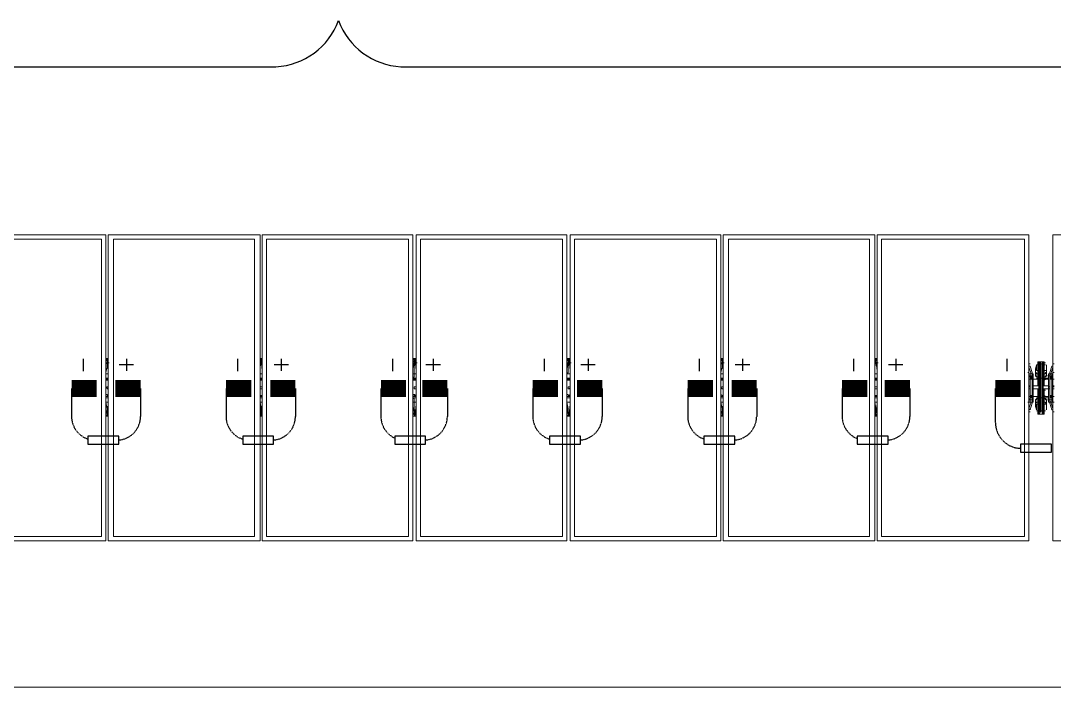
# Model space of a CAD drawing. Header units: feet. Extents: x -327 to 55127, y -2634 to 4121.
# Drawn here: x 599.2 to 905.3, y 3621.3 to 3818.6 of the extents above; entities that cross this region are included whole.
import ezdxf
from ezdxf.lldxf.tags import DXFTag

# ---------------------------------------------------------------- set-up
doc = ezdxf.new("R2010")
doc.units = ezdxf.units.FT
doc.header["$MEASUREMENT"] = 0
doc.linetypes.add('HIDDEN', pattern=[0.375, 0.25, -0.125])
for name, color, linetype in [('E-DC HARNESS-POS', 10, 'DC HARNESS CABLE'), ('E-HARN-COMP', 8, 'Continuous'), ('E-TRNK-CABL-NEG', 6, 'HIDDEN'), ('E-TRUNK-CABLE-POS', 6, 'HIDDEN'), ('G-ANNO-TEXT', 1, 'Continuous'), ('Polarity-Text', 7, 'Continuous')]:
    doc.layers.add(name, color=color, linetype=linetype)
doc.styles.get("Standard").update_dxf_attribs({"font": 'arial.ttf'})
tags = doc.linetypes.add('DC HARNESS CABLE', pattern='A,0.5,-0.2,["DH",Standard,S=0.1,R=0,X=-0.1,Y=-0.05],-0.2', length=0.9).pattern_tags.tags
tags[6] = DXFTag(74, 10)

# ---------------------------------------------------------------- blocks, each defined once
blk = doc.blocks.new('A$C4742fff2')
at = {"lineweight": 5}
for points in [[(2.6649, 0.4666), (2.4349, 0.4666), (2.4349, 0), (2.6649, 0)], [(2.4416, 0.46), (2.6582, 0.46), (2.6582, 0.0067), (2.4416, 0.0067)], [(2.8999, 0.4666), (2.6682, 0.4666), (2.6682, 0), (2.8999, 0)], [(2.6766, 0.46), (2.8915, 0.46), (2.8915, 0.0067), (2.6766, 0.0067)], [(2.9032, 0), (3.1332, 0), (3.1332, 0.4666), (2.9032, 0.4666)], [(2.9099, 0.46), (3.1265, 0.46), (3.1265, 0.0067), (2.9099, 0.0067)], [(3.1382, 0), (3.3682, 0), (3.3682, 0.4666), (3.1382, 0.4666)], [(3.3615, 0.0067), (3.3615, 0.46), (3.1449, 0.46), (3.1449, 0.0067)], [(3.6032, 0.4666), (3.6032, 0), (3.3732, 0), (3.3732, 0.4666)], [(3.5965, 0.46), (3.3799, 0.46), (3.3799, 0.0067), (3.5965, 0.0067)], [(3.8382, 0.4666), (3.6065, 0.4666), (3.6065, 0), (3.8382, 0)], [(3.8298, 0.0067), (3.8298, 0.46), (3.6149, 0.46), (3.6149, 0.0067)], [(4.0732, 0), (3.8415, 0), (3.8415, 0.4666), (4.0732, 0.4666)], [(4.0665, 0.0067), (4.0665, 0.46), (3.8482, 0.46), (3.8482, 0.0067)], [(4.1098, 0), (4.3415, 0), (4.3415, 0.4666), (4.1098, 0.4666)], [(4.0732, 0.2683), (4.0732, 0.27), (4.0732, 0.2767), (4.0732, 0.27)], [(4.0848, 0.2517), (4.0848, 0.25), (4.0832, 0.2517), (4.0848, 0.25), (4.0832, 0.2517), (4.0832, 0.2617), (4.0832, 0.2517), (4.0832, 0.2533), (4.0832, 0.2517), (4.0832, 0.2617), (4.0848, 0.2683), (4.0832, 0.2617), (4.0832, 0.2517), (4.0848, 0.25), (4.0832, 0.2517), (4.0848, 0.25), (4.0848, 0.2517), (4.0832, 0.2517)], [(4.0865, 0.2683), (4.0865, 0.26), (4.0865, 0.2683), (4.0848, 0.2683), (4.0848, 0.26), (4.0848, 0.2683)], [(4.0898, 0.2733), (4.0882, 0.2733)], [(4.0898, 0.2683), (4.0898, 0.2483), (4.0882, 0.2483), (4.0882, 0.2683)], [(4.0898, 0.2683), (4.0898, 0.2483), (4.0882, 0.2483), (4.0882, 0.2683)], [(4.0948, 0.2683), (4.0932, 0.2683), (4.0932, 0.2717), (4.0948, 0.2733), (4.0948, 0.2717), (4.0948, 0.2733), (4.0965, 0.2733), (4.0948, 0.2733), (4.0965, 0.2733), (4.0948, 0.2733), (4.0932, 0.2717), (4.0948, 0.2717), (4.0932, 0.2717), (4.0948, 0.2717), (4.0932, 0.2717), (4.0932, 0.2683), (4.0948, 0.2683), (4.0948, 0.27), (4.0932, 0.27), (4.0948, 0.27), (4.0965, 0.27), (4.0948, 0.27), (4.0965, 0.27), (4.0965, 0.2717), (4.0982, 0.2717), (4.0965, 0.2717), (4.0965, 0.2733), (4.0948, 0.2733), (4.0965, 0.2733), (4.0948, 0.2733), (4.0965, 0.2733), (4.0965, 0.2717), (4.0965, 0.27), (4.0948, 0.27)], [(4.0948, 0.2717), (4.0965, 0.2717), (4.0948, 0.2717), (4.0932, 0.2717)], [(4.0965, 0.2717), (4.0948, 0.2717)], [(4.0982, 0.2683), (4.0965, 0.2683), (4.0965, 0.26), (4.0965, 0.2567), (4.0965, 0.26), (4.0965, 0.2683)], [(4.0998, 0.2683), (4.0998, 0.2617), (4.0998, 0.2517), (4.0982, 0.2517), (4.0982, 0.25), (4.0965, 0.25), (4.0982, 0.25), (4.0982, 0.2517), (4.0998, 0.2517), (4.0998, 0.2617), (4.0998, 0.2683), (4.0998, 0.26), (4.0965, 0.26), (4.0998, 0.26)], [(4.1098, 0.27), (4.1098, 0.2683), (4.1098, 0.27), (4.1098, 0.2767)], [(4.0732, 0.2167), (4.0732, 0.215), (4.0748, 0.215), (4.0782, 0.215), (4.0798, 0.215), (4.0798, 0.2517), (4.0782, 0.2517), (4.0798, 0.2517), (4.0798, 0.255), (4.0782, 0.255), (4.0782, 0.2517), (4.0748, 0.2517), (4.0748, 0.25), (4.0732, 0.25), (4.0732, 0.2517), (4.0732, 0.25), (4.0748, 0.25), (4.0748, 0.2517), (4.0782, 0.2517), (4.0782, 0.255), (4.0765, 0.255), (4.0782, 0.255), (4.0782, 0.2567), (4.0748, 0.2667), (4.0782, 0.2567), (4.0782, 0.255), (4.0765, 0.255), (4.0732, 0.255), (4.0748, 0.255), (4.0748, 0.2517), (4.0732, 0.2517), (4.0732, 0.2533), (4.0732, 0.2517), (4.0748, 0.2517), (4.0748, 0.255), (4.0732, 0.255), (4.0765, 0.255), (4.0782, 0.255), (4.0782, 0.2567), (4.0782, 0.255), (4.0798, 0.255), (4.0782, 0.255), (4.0798, 0.255), (4.0798, 0.2517), (4.0782, 0.2517), (4.0798, 0.2517), (4.0798, 0.215), (4.0782, 0.215), (4.0748, 0.215), (4.0748, 0.2117), (4.0732, 0.2117), (4.0765, 0.2117), (4.0782, 0.2117), (4.0782, 0.21), (4.0748, 0.2), (4.0782, 0.21), (4.0782, 0.2117), (4.0765, 0.2117), (4.0782, 0.2117), (4.0782, 0.21), (4.0782, 0.2117), (4.0798, 0.2117), (4.0798, 0.215), (4.0782, 0.215), (4.0782, 0.2117), (4.0765, 0.2117), (4.0732, 0.2117), (4.0748, 0.2117), (4.0748, 0.215), (4.0732, 0.215)], [(4.0832, 0.26), (4.0832, 0.2583)], [(4.0848, 0.2567), (4.0832, 0.2517), (4.0848, 0.2517), (4.0848, 0.25), (4.0865, 0.25), (4.0865, 0.255), (4.0848, 0.255)], [(4.0848, 0.2567), (4.0832, 0.2517), (4.0848, 0.2517), (4.0848, 0.25), (4.0865, 0.25), (4.0865, 0.255), (4.0848, 0.255)], [(4.0848, 0.26), (4.0865, 0.26), (4.0865, 0.2567), (4.0865, 0.26)], [(4.0898, 0.2633), (4.0882, 0.2633)], [(4.0898, 0.2617), (4.0882, 0.2617)], [(4.0965, 0.2633), (4.0948, 0.2633)], [(4.0965, 0.24), (4.0965, 0.2617), (4.0948, 0.2617), (4.0965, 0.2617), (4.0965, 0.24), (4.0965, 0.2383), (4.0948, 0.2383), (4.0965, 0.2383)], [(4.0998, 0.2517), (4.0998, 0.2567), (4.0982, 0.2567), (4.0982, 0.255), (4.0965, 0.255), (4.0965, 0.25), (4.0965, 0.255), (4.0982, 0.255), (4.0982, 0.2567), (4.0998, 0.2567), (4.0998, 0.2517), (4.0982, 0.25), (4.0998, 0.2517), (4.0998, 0.2617), (4.0998, 0.2517), (4.1015, 0.2517)], [(4.1015, 0.2517), (4.0998, 0.2517), (4.0982, 0.25), (4.0982, 0.2517), (4.0982, 0.25), (4.0998, 0.2517), (4.0998, 0.2533), (4.0998, 0.2517)], [(4.0998, 0.2583), (4.0998, 0.26)], [(4.1048, 0.2517), (4.1048, 0.2533), (4.1065, 0.255), (4.1098, 0.255), (4.1082, 0.2533), (4.1082, 0.2517), (4.1048, 0.2517), (4.1032, 0.2517), (4.1032, 0.255), (4.1048, 0.255), (4.1032, 0.255), (4.1032, 0.2517), (4.1048, 0.2517), (4.1048, 0.2533), (4.1065, 0.255), (4.1048, 0.255), (4.1048, 0.2567), (4.1082, 0.2667), (4.1048, 0.2567), (4.1048, 0.255), (4.1065, 0.255), (4.1098, 0.255), (4.1082, 0.2533), (4.1082, 0.2517), (4.1098, 0.2517), (4.1098, 0.2533), (4.1098, 0.2517), (4.1098, 0.25), (4.1098, 0.2517), (4.1082, 0.2517), (4.1082, 0.25), (4.1098, 0.25), (4.1098, 0.2167), (4.1082, 0.2167), (4.1098, 0.2167), (4.1098, 0.25), (4.1082, 0.25), (4.1082, 0.2517)], [(4.1048, 0.2567), (4.1048, 0.255), (4.1065, 0.255), (4.1082, 0.255), (4.1065, 0.255), (4.1048, 0.255)], [(4.0782, 0.25), (4.0782, 0.2483), (4.0782, 0.2467), (4.0765, 0.2467), (4.0748, 0.2467), (4.0732, 0.2467), (4.0748, 0.2467), (4.0765, 0.2467), (4.0782, 0.2467), (4.0782, 0.2483), (4.0765, 0.2483), (4.0748, 0.2483), (4.0748, 0.2467), (4.0765, 0.2467), (4.0782, 0.2467), (4.0782, 0.2483), (4.0765, 0.2483), (4.0748, 0.2483), (4.0748, 0.25), (4.0765, 0.25)], [(4.0748, 0.2167), (4.0748, 0.215), (4.0748, 0.2167), (4.0732, 0.2167), (4.0732, 0.25), (4.0732, 0.2167)], [(4.0748, 0.2367), (4.0732, 0.2367)], [(4.0765, 0.25), (4.0748, 0.2483), (4.0765, 0.2467), (4.0782, 0.2483)], [(4.0765, 0.25), (4.0748, 0.2483), (4.0765, 0.2467), (4.0782, 0.2483)], [(4.0765, 0.2483), (4.0782, 0.2483), (4.0782, 0.2467), (4.0765, 0.2467), (4.0748, 0.2467), (4.0748, 0.2483)], [(4.0782, 0.2483), (4.0765, 0.2483)], [(4.0782, 0.2483), (4.0765, 0.2483)], [(4.0798, 0.2467), (4.0865, 0.2467)], [(4.0798, 0.2367), (4.0882, 0.2367), (4.0865, 0.2367), (4.0882, 0.2367), (4.0898, 0.2367), (4.0882, 0.2367)], [(4.0865, 0.2483), (4.0848, 0.2483)], [(4.0882, 0.2483), (4.0865, 0.2483)], [(4.0882, 0.2367), (4.0865, 0.2367)], [(4.0898, 0.2367), (4.0882, 0.2367), (4.0865, 0.2367), (4.0882, 0.2367)], [(4.0882, 0.2367), (4.0865, 0.2367)], [(4.0948, 0.2367), (4.1032, 0.2367)], [(4.0965, 0.2483), (4.0982, 0.2483), (4.1032, 0.2483)], [(4.0965, 0.2483), (4.0982, 0.2483), (4.1032, 0.2483)], [(4.0965, 0.2467), (4.1032, 0.2467)], [(4.0965, 0.245), (4.0982, 0.2467)], [(4.0982, 0.2367), (4.0965, 0.2367), (4.0965, 0.24), (4.0965, 0.2367)], [(4.0982, 0.2367), (4.0965, 0.2367)], [(4.0998, 0.2517), (4.0982, 0.25)], [(4.0998, 0.2483), (4.0982, 0.2483)], [(4.0998, 0.2483), (4.0982, 0.2483)], [(4.1048, 0.215), (4.1032, 0.215), (4.1032, 0.2117), (4.1048, 0.2117), (4.1065, 0.2117), (4.1048, 0.2133), (4.1048, 0.215), (4.1032, 0.215), (4.1032, 0.2517), (4.1048, 0.2517), (4.1032, 0.2517), (4.1032, 0.215), (4.1048, 0.215), (4.1082, 0.215), (4.1082, 0.2167), (4.1082, 0.215)], [(4.1082, 0.2483), (4.1065, 0.25), (4.1065, 0.2483), (4.1048, 0.2483), (4.1048, 0.2467), (4.1065, 0.2467), (4.1082, 0.2467)], [(4.1065, 0.25), (4.1048, 0.2483), (4.1065, 0.2467), (4.1082, 0.2483)], [(4.1082, 0.2467), (4.1082, 0.2483), (4.1065, 0.25), (4.1065, 0.2483), (4.1082, 0.2483), (4.1065, 0.2483), (4.1082, 0.2483), (4.1065, 0.2483), (4.1082, 0.2483), (4.1065, 0.2483), (4.1082, 0.2483), (4.1065, 0.2483), (4.1048, 0.2483), (4.1048, 0.2467), (4.1065, 0.2467)], [(4.1065, 0.25), (4.1048, 0.2483), (4.1065, 0.2467), (4.1082, 0.2483)], [(4.1082, 0.25), (4.1082, 0.2483), (4.1082, 0.25), (4.1065, 0.25)], [(4.1082, 0.2467), (4.1065, 0.2467), (4.1082, 0.2467), (4.1082, 0.2483), (4.1098, 0.2483), (4.1082, 0.2483)], [(4.1115, 0.2467), (4.1098, 0.2467)], [(4.1115, 0.2367), (4.1098, 0.2367)], [(2.6682, 0.235), (2.6666, 0.235), (2.6649, 0.2333), (2.6666, 0.2333), (2.6666, 0.2317), (2.6682, 0.2317), (2.6682, 0.2333)], [(2.9015, 0.235), (2.8999, 0.235), (2.8999, 0.2317), (2.9032, 0.2317), (2.9032, 0.2333), (2.9032, 0.235)], [(3.1365, 0.235), (3.1349, 0.235), (3.1349, 0.2317), (3.1382, 0.2317), (3.1382, 0.2333), (3.1382, 0.235)], [(3.3715, 0.235), (3.3699, 0.235), (3.3699, 0.2317), (3.3715, 0.2317), (3.3732, 0.2333), (3.3732, 0.235)], [(3.6049, 0.235), (3.6032, 0.2333), (3.6049, 0.2317), (3.6065, 0.2317), (3.6065, 0.2333), (3.6065, 0.235)], [(3.8398, 0.235), (3.8382, 0.235), (3.8382, 0.2317), (3.8415, 0.2317), (3.8415, 0.2333), (3.8415, 0.235)], [(4.0748, 0.235), (4.0732, 0.235)], [(4.0748, 0.2317), (4.0732, 0.2317)], [(4.0748, 0.2317), (4.0732, 0.2317)], [(4.0765, 0.2183), (4.0782, 0.2183), (4.0782, 0.22), (4.0765, 0.22), (4.0748, 0.22), (4.0732, 0.22), (4.0748, 0.22), (4.0765, 0.22), (4.0782, 0.22), (4.0765, 0.22), (4.0782, 0.22), (4.0765, 0.22), (4.0782, 0.22), (4.0765, 0.22), (4.0782, 0.22), (4.0765, 0.22), (4.0782, 0.22), (4.0782, 0.2183), (4.0765, 0.2183), (4.0748, 0.2183), (4.0748, 0.22), (4.0748, 0.2217), (4.0765, 0.2217), (4.0782, 0.2217), (4.0782, 0.22), (4.0782, 0.2183)], [(4.0765, 0.2217), (4.0748, 0.22), (4.0765, 0.2183), (4.0782, 0.22)], [(4.0765, 0.2217), (4.0748, 0.22), (4.0765, 0.2183), (4.0782, 0.22)], [(4.0798, 0.235), (4.0798, 0.2317), (4.0882, 0.2317), (4.0798, 0.2317)], [(4.0898, 0.23), (4.0882, 0.23), (4.0865, 0.23), (4.0865, 0.2267), (4.0865, 0.23), (4.0865, 0.2317), (4.0865, 0.23), (4.0882, 0.23), (4.0898, 0.23), (4.0882, 0.23)], [(4.0865, 0.2317), (4.0865, 0.23)], [(4.0865, 0.23), (4.0865, 0.2267)], [(4.1048, 0.2317), (4.1032, 0.2317), (4.0948, 0.2317), (4.1032, 0.2317)], [(4.0965, 0.2267), (4.0965, 0.205), (4.0948, 0.205), (4.0965, 0.205), (4.0965, 0.2267), (4.0965, 0.2283), (4.0948, 0.2283), (4.0965, 0.2283)], [(4.0965, 0.23), (4.0982, 0.23), (4.0965, 0.23), (4.0965, 0.2317)], [(4.0965, 0.2267), (4.0965, 0.23)], [(4.0982, 0.22), (4.1032, 0.22), (4.0965, 0.22), (4.1032, 0.22), (4.0982, 0.22), (4.0965, 0.2217)], [(4.1032, 0.2317), (4.1032, 0.235), (4.1048, 0.235), (4.1032, 0.235)], [(4.1065, 0.2217), (4.1048, 0.22), (4.1065, 0.2183), (4.1082, 0.22)], [(4.1048, 0.2217), (4.1048, 0.22), (4.1048, 0.2183), (4.1065, 0.2183), (4.1048, 0.2183), (4.1048, 0.22), (4.1065, 0.22), (4.1082, 0.22), (4.1065, 0.22), (4.1082, 0.22), (4.1065, 0.22), (4.1082, 0.22), (4.1065, 0.22), (4.1082, 0.22), (4.1065, 0.22), (4.1082, 0.22), (4.1082, 0.2217), (4.1065, 0.2217)], [(4.1098, 0.22), (4.1115, 0.22), (4.1098, 0.22), (4.1082, 0.22), (4.1082, 0.2183), (4.1082, 0.22), (4.1065, 0.2217), (4.1065, 0.22), (4.1082, 0.22), (4.1065, 0.22), (4.1082, 0.22), (4.1065, 0.22), (4.1082, 0.22), (4.1065, 0.22), (4.1082, 0.22), (4.1065, 0.22), (4.1048, 0.22), (4.1048, 0.2183), (4.1065, 0.2183), (4.1048, 0.2183), (4.1048, 0.22), (4.1048, 0.2217), (4.1065, 0.2217), (4.1082, 0.2217), (4.1082, 0.22), (4.1065, 0.2217), (4.1065, 0.22), (4.1082, 0.22)], [(4.1065, 0.2217), (4.1048, 0.22), (4.1065, 0.2183), (4.1082, 0.22)], [(4.1115, 0.235), (4.1098, 0.235)], [(4.1115, 0.2317), (4.1098, 0.2317)], [(4.1115, 0.2317), (4.1098, 0.2317)], [(4.0732, 0.215), (4.0732, 0.2133)], [(4.0765, 0.2183), (4.0748, 0.2183), (4.0748, 0.22), (4.0748, 0.2183)], [(4.0782, 0.22), (4.0765, 0.22)], [(4.0782, 0.22), (4.0765, 0.22)], [(4.0782, 0.215), (4.0798, 0.215), (4.0798, 0.2117), (4.0782, 0.2117)], [(4.0865, 0.2117), (4.0865, 0.2083), (4.0865, 0.2117), (4.0848, 0.2117), (4.0848, 0.21), (4.0832, 0.215), (4.0832, 0.2133), (4.0832, 0.215), (4.0848, 0.215), (4.0848, 0.2167), (4.0865, 0.2167), (4.0865, 0.2117), (4.0865, 0.2167), (4.0848, 0.2167), (4.0848, 0.215), (4.0832, 0.215), (4.0848, 0.2167), (4.0832, 0.215), (4.0848, 0.21), (4.0848, 0.2117)], [(4.0832, 0.215), (4.0848, 0.2167), (4.0848, 0.215), (4.0848, 0.2167), (4.0832, 0.215), (4.0848, 0.2167)], [(4.0832, 0.215), (4.0832, 0.205), (4.0832, 0.215), (4.0832, 0.205), (4.0848, 0.2), (4.0848, 0.2083), (4.0865, 0.2083), (4.0865, 0.1983), (4.0848, 0.1983), (4.0865, 0.1983), (4.0865, 0.2083), (4.0848, 0.2083), (4.0848, 0.2), (4.0832, 0.205)], [(4.0832, 0.21), (4.0832, 0.2083)], [(4.0982, 0.2183), (4.0998, 0.2183), (4.0982, 0.2183), (4.0965, 0.2183), (4.1032, 0.2183), (4.0965, 0.2183)], [(4.0965, 0.2083), (4.0965, 0.2117), (4.0965, 0.2167), (4.0982, 0.2167), (4.0982, 0.215), (4.0998, 0.215), (4.0998, 0.21), (4.0998, 0.215), (4.0982, 0.215), (4.0982, 0.2167), (4.0965, 0.2167), (4.0965, 0.2117), (4.0982, 0.2117), (4.0982, 0.21), (4.0998, 0.21), (4.0998, 0.2083), (4.0998, 0.21), (4.0982, 0.21), (4.0982, 0.2117), (4.0965, 0.2117)], [(4.0982, 0.1983), (4.0965, 0.1983), (4.0982, 0.1983), (4.0965, 0.1983), (4.0965, 0.2083), (4.0998, 0.2083), (4.0998, 0.2), (4.0998, 0.2083), (4.0965, 0.2083), (4.0965, 0.1983)], [(4.0998, 0.2183), (4.0982, 0.2183)], [(4.0982, 0.2167), (4.0998, 0.215)], [(4.0982, 0.2167), (4.0998, 0.215), (4.0998, 0.205), (4.0998, 0.215), (4.0998, 0.2133), (4.0998, 0.215), (4.0998, 0.2), (4.0998, 0.215), (4.0982, 0.2167), (4.0998, 0.215), (4.0982, 0.2167), (4.0982, 0.215)], [(4.1015, 0.215), (4.0998, 0.215)], [(4.1048, 0.2117), (4.1048, 0.21), (4.1048, 0.2117), (4.1032, 0.2117), (4.1032, 0.215), (4.1048, 0.215), (4.1048, 0.2133), (4.1065, 0.2117)], [(4.1065, 0.2117), (4.1098, 0.2117), (4.1082, 0.2133), (4.1082, 0.215), (4.1098, 0.215), (4.1098, 0.2133), (4.1098, 0.215), (4.1082, 0.215), (4.1082, 0.2133), (4.1098, 0.2117), (4.1065, 0.2117), (4.1048, 0.2117), (4.1048, 0.21), (4.1082, 0.2), (4.1048, 0.21), (4.1048, 0.2117), (4.1065, 0.2117), (4.1082, 0.2117)], [(4.1082, 0.2183), (4.1065, 0.2183), (4.1082, 0.2183), (4.1065, 0.2183), (4.1082, 0.2183), (4.1082, 0.22)], [(4.1098, 0.215), (4.1098, 0.2167)], [(4.0732, 0.1967), (4.0732, 0.1983), (4.0732, 0.1967), (4.0732, 0.19)], [(4.0865, 0.1933), (4.0865, 0.195), (4.0882, 0.1967), (4.0882, 0.1983), (4.0865, 0.1983), (4.0882, 0.1983), (4.0882, 0.1967), (4.0865, 0.195)], [(4.0882, 0.1933), (4.0865, 0.1933), (4.0882, 0.1933), (4.0898, 0.1933), (4.0882, 0.1933), (4.0898, 0.1933), (4.0882, 0.1933), (4.0882, 0.195), (4.0898, 0.195), (4.0882, 0.195), (4.0898, 0.195), (4.0882, 0.195)], [(4.0898, 0.205), (4.0882, 0.205)], [(4.0898, 0.2033), (4.0882, 0.2033)], [(4.0898, 0.1967), (4.0898, 0.195), (4.0882, 0.195), (4.0898, 0.195)], [(4.0915, 0.1967), (4.0898, 0.1967)], [(4.0932, 0.1983), (4.0915, 0.1983)], [(4.0948, 0.2), (4.0932, 0.2)], [(4.0948, 0.195), (4.0932, 0.195)], [(4.0965, 0.2033), (4.0948, 0.2033)], [(4.0965, 0.195), (4.0948, 0.195)], [(4.0965, 0.195), (4.0948, 0.195)], [(4.1098, 0.19), (4.1098, 0.1967), (4.1098, 0.1983), (4.1098, 0.1967)]]:
    blk.add_lwpolyline(points, close=True, dxfattribs=at)
for points in [[(4.0665, 0.0067), (4.0665, 0.46)], [(4.0732, 0), (4.0732, 0.4666)], [(4.1098, 0.4666), (4.1098, 0)], [(2.6682, 0.2783), (2.6649, 0.2783)], [(2.6649, 0.27), (2.6666, 0.2717), (2.6666, 0.275), (2.6682, 0.275)], [(2.6666, 0.255), (2.6649, 0.255), (2.6649, 0.2567), (2.6666, 0.265), (2.6666, 0.275)], [(2.6682, 0.27), (2.6682, 0.2733)], [(2.9032, 0.2783), (2.8999, 0.2783)], [(2.8999, 0.27), (2.8999, 0.2717), (2.9015, 0.2733), (2.9015, 0.275), (2.9032, 0.275), (2.9015, 0.275), (2.8999, 0.265), (2.8999, 0.255), (2.9015, 0.255)], [(2.9015, 0.27), (2.9015, 0.2733)], [(3.1382, 0.2783), (3.1332, 0.2783)], [(3.1332, 0.255), (3.1349, 0.255), (3.1349, 0.265), (3.1365, 0.275), (3.1382, 0.275), (3.1365, 0.275), (3.1349, 0.2733), (3.1349, 0.2717), (3.1349, 0.27)], [(3.1365, 0.27), (3.1365, 0.2733)], [(3.3732, 0.2783), (3.3682, 0.2783)], [(3.3682, 0.27), (3.3699, 0.2717), (3.3699, 0.275), (3.3715, 0.275), (3.3732, 0.275)], [(3.3699, 0.255), (3.3682, 0.255), (3.3699, 0.2567), (3.3699, 0.265), (3.3715, 0.275)], [(3.3715, 0.27), (3.3715, 0.2733)], [(3.6065, 0.2783), (3.6032, 0.2783)], [(3.6032, 0.27), (3.6049, 0.2717), (3.6049, 0.275), (3.6065, 0.275)], [(3.6049, 0.255), (3.6032, 0.255), (3.6032, 0.2567), (3.6049, 0.265), (3.6049, 0.275)], [(3.6065, 0.27), (3.6065, 0.2733)], [(3.8415, 0.2783), (3.8382, 0.2783)], [(3.8398, 0.255), (3.8382, 0.255), (3.8382, 0.265), (3.8398, 0.275), (3.8415, 0.275), (3.8398, 0.275), (3.8398, 0.2733), (3.8382, 0.2733), (3.8382, 0.2717), (3.8382, 0.27)], [(3.8398, 0.27), (3.8398, 0.2733)], [(4.0882, 0.2683), (4.0882, 0.27), (4.0865, 0.2717), (4.0865, 0.2733), (4.0882, 0.2733), (4.0882, 0.2717), (4.0898, 0.2717), (4.0898, 0.2683), (4.0915, 0.2683), (4.0915, 0.27), (4.0898, 0.27), (4.0915, 0.27), (4.0932, 0.27), (4.0948, 0.27)], [(4.0898, 0.2733), (4.0882, 0.2733), (4.0898, 0.2717), (4.0898, 0.2683), (4.0915, 0.2683), (4.0915, 0.2483), (4.0915, 0.2683), (4.0915, 0.27), (4.0898, 0.27), (4.0882, 0.27), (4.0865, 0.27), (4.0865, 0.2717), (4.0882, 0.2717), (4.0882, 0.2733), (4.0865, 0.2733), (4.0865, 0.2717), (4.0882, 0.27), (4.0882, 0.2683)], [(4.0865, 0.2617), (4.0865, 0.24), (4.0865, 0.2367), (4.0865, 0.24), (4.0865, 0.2367), (4.0865, 0.24), (4.0882, 0.2383), (4.0865, 0.24), (4.0865, 0.2617), (4.0865, 0.2717), (4.0865, 0.27), (4.0882, 0.27)], [(4.0865, 0.2717), (4.0882, 0.2717)], [(4.0865, 0.2717), (4.0865, 0.2617)], [(4.0898, 0.2), (4.0915, 0.2), (4.0915, 0.1967), (4.0898, 0.1967), (4.0898, 0.195), (4.0882, 0.195), (4.0882, 0.1933), (4.0932, 0.1933), (4.0948, 0.1933), (4.0965, 0.1933), (4.0948, 0.1933), (4.0948, 0.195), (4.0932, 0.195), (4.0932, 0.1967), (4.0932, 0.195), (4.0948, 0.195), (4.0932, 0.1967), (4.0932, 0.195), (4.0932, 0.1967), (4.0948, 0.1967), (4.0932, 0.1967), (4.0948, 0.1967), (4.0932, 0.1967), (4.0932, 0.1983), (4.0932, 0.2183), (4.0915, 0.2183), (4.0915, 0.2483), (4.0932, 0.2483), (4.0932, 0.2683), (4.0948, 0.2683), (4.0948, 0.2483), (4.0932, 0.2483), (4.0932, 0.2183), (4.0948, 0.2183), (4.0948, 0.2483), (4.0948, 0.2183), (4.0932, 0.2183), (4.0932, 0.2483), (4.0948, 0.2483), (4.0948, 0.2683), (4.0932, 0.2683), (4.0932, 0.2483), (4.0915, 0.2483), (4.0915, 0.2183), (4.0932, 0.2183), (4.0932, 0.1983), (4.0948, 0.1983), (4.0948, 0.2183), (4.0948, 0.1983), (4.0932, 0.1983), (4.0932, 0.1967), (4.0948, 0.1967), (4.0932, 0.1967), (4.0948, 0.195), (4.0948, 0.1933), (4.0948, 0.195), (4.0948, 0.1933), (4.0965, 0.1933), (4.0965, 0.195), (4.0965, 0.1967), (4.0948, 0.1967), (4.0932, 0.1967), (4.0948, 0.1967), (4.0965, 0.1967), (4.0965, 0.195), (4.0965, 0.1967), (4.0948, 0.1967), (4.0965, 0.1967), (4.0965, 0.205), (4.0965, 0.1967), (4.0965, 0.195), (4.0948, 0.1967), (4.0948, 0.1983), (4.0948, 0.1967), (4.0965, 0.195), (4.0965, 0.1933), (4.0948, 0.1933), (4.0932, 0.1933), (4.0882, 0.1933), (4.0882, 0.195), (4.0898, 0.195), (4.0898, 0.1967), (4.0915, 0.1967), (4.0898, 0.1967), (4.0882, 0.1967), (4.0898, 0.1967), (4.0898, 0.1983), (4.0898, 0.1967), (4.0882, 0.1967), (4.0865, 0.1967), (4.0865, 0.195), (4.0865, 0.1967), (4.0865, 0.205), (4.0865, 0.2267), (4.0865, 0.2283), (4.0882, 0.2283)], [(4.0898, 0.2717), (4.0882, 0.2733)], [(4.0882, 0.2733), (4.0898, 0.2733)], [(4.0882, 0.2733), (4.0898, 0.2733)], [(4.0882, 0.2733), (4.0898, 0.2733)], [(4.0882, 0.2733), (4.0898, 0.2733)], [(4.0882, 0.2733), (4.0898, 0.2733)], [(4.0882, 0.2717), (4.0898, 0.2717), (4.0882, 0.2717)], [(4.0882, 0.2717), (4.0898, 0.2717)], [(4.0882, 0.2717), (4.0898, 0.2717), (4.0882, 0.2717)], [(4.0882, 0.27), (4.0898, 0.27)], [(4.0948, 0.2733), (4.0898, 0.2733)], [(4.0948, 0.2733), (4.0898, 0.2733)], [(4.0898, 0.2717), (4.0915, 0.2717)], [(4.0898, 0.2717), (4.0915, 0.2717)], [(4.0898, 0.2717), (4.0915, 0.2717)], [(4.0898, 0.2717), (4.0915, 0.2717)], [(4.0898, 0.2717), (4.0915, 0.2717)], [(4.0898, 0.2717), (4.0915, 0.2717)], [(4.0898, 0.2717), (4.0915, 0.2717)], [(4.0898, 0.2717), (4.0915, 0.2717)], [(4.0898, 0.27), (4.0915, 0.27)], [(4.0915, 0.27), (4.0932, 0.27)], [(4.0932, 0.2717), (4.0948, 0.2717)], [(4.0932, 0.2717), (4.0948, 0.2717)], [(4.0932, 0.27), (4.0948, 0.27)], [(4.0965, 0.2717), (4.0948, 0.27)], [(4.0965, 0.2717), (4.0948, 0.27)], [(4.0965, 0.2617), (4.0965, 0.2717)], [(4.0965, 0.2617), (4.0965, 0.2717)], [(4.0982, 0.2683), (4.0982, 0.2683)], [(4.0982, 0.2683), (4.0982, 0.2683)], [(2.6666, 0.2483), (2.6649, 0.2483), (2.6649, 0.255)], [(2.9015, 0.2483), (2.8999, 0.2483), (2.8999, 0.255)], [(3.1365, 0.2483), (3.1349, 0.2483), (3.1332, 0.2483), (3.1349, 0.25), (3.1349, 0.255)], [(3.3699, 0.2483), (3.3682, 0.2483), (3.3682, 0.255)], [(3.6049, 0.2483), (3.6032, 0.2483), (3.6032, 0.255)], [(3.8398, 0.2483), (3.8382, 0.2483), (3.8382, 0.255)], [(4.0732, 0.2667), (4.0732, 0.2667)], [(4.0732, 0.2667), (4.0732, 0.2667)], [(4.0832, 0.2617), (4.0832, 0.2617)], [(4.0832, 0.2617), (4.0832, 0.2617)], [(4.0998, 0.2617), (4.0998, 0.2617)], [(4.0998, 0.2617), (4.0998, 0.2617)], [(4.1098, 0.2667), (4.1098, 0.2667)], [(4.1098, 0.2667), (4.1098, 0.2667)], [(2.6682, 0.2483), (2.6649, 0.2483)], [(2.6682, 0.2467), (2.6649, 0.2467), (2.6666, 0.2467)], [(2.6649, 0.2467), (2.6649, 0.245), (2.6682, 0.245)], [(2.9032, 0.2483), (2.8999, 0.2483)], [(2.9032, 0.2467), (2.8999, 0.2467), (2.9015, 0.2467)], [(2.8999, 0.2467), (2.8999, 0.245), (2.9032, 0.245)], [(3.1382, 0.2483), (3.1332, 0.2483)], [(3.1382, 0.2467), (3.1349, 0.2467), (3.1332, 0.2467)], [(3.1382, 0.245), (3.1349, 0.245), (3.1332, 0.245)], [(3.1349, 0.245), (3.1349, 0.2467)], [(3.3732, 0.2483), (3.3682, 0.2483)], [(3.3732, 0.2467), (3.3682, 0.2467), (3.3699, 0.2467)], [(3.3732, 0.245), (3.3699, 0.245), (3.3682, 0.245), (3.3682, 0.2467)], [(3.6065, 0.2483), (3.6032, 0.2483)], [(3.6065, 0.2467), (3.6032, 0.2467), (3.6049, 0.2467)], [(3.6032, 0.2467), (3.6032, 0.245), (3.6065, 0.245)], [(3.8415, 0.2483), (3.8382, 0.2483)], [(3.8415, 0.2467), (3.8382, 0.2467), (3.8398, 0.2467)], [(3.8382, 0.2467), (3.8382, 0.245), (3.8415, 0.245)], [(4.0748, 0.25), (4.0748, 0.25)], [(4.0748, 0.25), (4.0748, 0.2483)], [(4.0748, 0.25), (4.0748, 0.25)], [(4.0765, 0.25), (4.0748, 0.25)], [(4.0748, 0.2483), (4.0765, 0.2483)], [(4.0748, 0.2483), (4.0748, 0.2467)], [(4.0748, 0.2483), (4.0748, 0.2483)], [(4.0748, 0.2483), (4.0748, 0.2467)], [(4.0748, 0.2483), (4.0748, 0.2483)], [(4.0748, 0.2467), (4.0748, 0.2467)], [(4.0748, 0.2467), (4.0748, 0.2467)], [(4.0765, 0.25), (4.0765, 0.2483), (4.0765, 0.25)], [(4.0765, 0.25), (4.0765, 0.25)], [(4.0765, 0.25), (4.0765, 0.2483), (4.0765, 0.25)], [(4.0765, 0.25), (4.0765, 0.25)], [(4.0782, 0.25), (4.0765, 0.25)], [(4.0765, 0.2483), (4.0782, 0.2483)], [(4.0765, 0.2483), (4.0782, 0.2483)], [(4.0765, 0.2483), (4.0782, 0.2483)], [(4.0765, 0.2483), (4.0782, 0.2483)], [(4.0765, 0.2483), (4.0782, 0.2483)], [(4.0765, 0.2483), (4.0782, 0.2483)], [(4.0765, 0.2483), (4.0782, 0.2483)], [(4.0765, 0.2483), (4.0782, 0.2483)], [(4.0765, 0.2483), (4.0782, 0.2483)], [(4.0765, 0.2483), (4.0782, 0.2483)], [(4.0765, 0.2483), (4.0782, 0.2483)], [(4.0765, 0.2483), (4.0782, 0.2483)], [(4.0765, 0.2483), (4.0782, 0.2483)], [(4.0765, 0.2467), (4.0765, 0.2467)], [(4.0765, 0.2467), (4.0765, 0.2467)], [(4.0782, 0.2517), (4.0782, 0.2517)], [(4.0782, 0.2517), (4.0782, 0.2517)], [(4.0782, 0.25), (4.0782, 0.25)], [(4.0782, 0.25), (4.0782, 0.25)], [(4.0782, 0.2483), (4.0782, 0.25)], [(4.0782, 0.2483), (4.0782, 0.2483)], [(4.0782, 0.2483), (4.0782, 0.2483)], [(4.0782, 0.2467), (4.0782, 0.2467)], [(4.0782, 0.2467), (4.0782, 0.2467)], [(4.0798, 0.2517), (4.0798, 0.2517)], [(4.0798, 0.2517), (4.0798, 0.2517)], [(4.0848, 0.2483), (4.0865, 0.2483)], [(4.0865, 0.2483), (4.0848, 0.2483)], [(4.0848, 0.2483), (4.0865, 0.2483)], [(4.0848, 0.2483), (4.0865, 0.2483)], [(4.0865, 0.2483), (4.0882, 0.2483)], [(4.0865, 0.2483), (4.0882, 0.2483)], [(4.0898, 0.2483), (4.0898, 0.2183), (4.0882, 0.2183), (4.0882, 0.2483)], [(4.0898, 0.2483), (4.0898, 0.2183), (4.0882, 0.2183), (4.0882, 0.2483)], [(4.0915, 0.2483), (4.0898, 0.2483)], [(4.0915, 0.2483), (4.0898, 0.2483)], [(4.0965, 0.2367), (4.0965, 0.24)], [(4.0965, 0.24), (4.0965, 0.2367)], [(4.0965, 0.2367), (4.0982, 0.2367)], [(4.0965, 0.2367), (4.0982, 0.2367)], [(4.0965, 0.2367), (4.0982, 0.2367)], [(4.0965, 0.2367), (4.0982, 0.2367)], [(4.1032, 0.2517), (4.1032, 0.2517)], [(4.1032, 0.2517), (4.1032, 0.2517)], [(4.1048, 0.25), (4.1048, 0.2483)], [(4.1048, 0.25), (4.1048, 0.25)], [(4.1065, 0.25), (4.1048, 0.25)], [(4.1048, 0.25), (4.1048, 0.2483)], [(4.1048, 0.25), (4.1048, 0.25)], [(4.1065, 0.25), (4.1048, 0.25)], [(4.1048, 0.2483), (4.1048, 0.2467)], [(4.1048, 0.2483), (4.1048, 0.2483)], [(4.1048, 0.2483), (4.1048, 0.2467)], [(4.1048, 0.2483), (4.1048, 0.2483)], [(4.1048, 0.2467), (4.1065, 0.2467)], [(4.1048, 0.2467), (4.1048, 0.2467)], [(4.1048, 0.2467), (4.1065, 0.2467)], [(4.1048, 0.2467), (4.1048, 0.2467)], [(4.1065, 0.25), (4.1065, 0.25)], [(4.1065, 0.25), (4.1065, 0.25)], [(4.1065, 0.2483), (4.1082, 0.2483)], [(4.1065, 0.2483), (4.1082, 0.2483)], [(4.1065, 0.2483), (4.1082, 0.2483)], [(4.1065, 0.2483), (4.1082, 0.2483)], [(4.1065, 0.2483), (4.1082, 0.2483)], [(4.1065, 0.2483), (4.1082, 0.2483)], [(4.1065, 0.2483), (4.1082, 0.2483)], [(4.1065, 0.2483), (4.1082, 0.2483)], [(4.1065, 0.2483), (4.1082, 0.2483)], [(4.1065, 0.2483), (4.1082, 0.2483)], [(4.1065, 0.2467), (4.1065, 0.2467)], [(4.1065, 0.2467), (4.1065, 0.2467)], [(4.1082, 0.25), (4.1082, 0.25)], [(4.1082, 0.25), (4.1082, 0.25)], [(4.1082, 0.2483), (4.1082, 0.2483)], [(4.1082, 0.2483), (4.1082, 0.2483)], [(4.1082, 0.2467), (4.1082, 0.2467)], [(4.1082, 0.2467), (4.1082, 0.2467)], [(2.6682, 0.2233), (2.6682, 0.2217), (2.6666, 0.2217), (2.6666, 0.2233), (2.6649, 0.2233), (2.6649, 0.22), (2.6649, 0.2183)], [(2.9032, 0.2233), (2.9032, 0.2217), (2.8999, 0.2217), (2.8999, 0.2233), (2.8999, 0.22), (2.8999, 0.2183)], [(3.1382, 0.2233), (3.1382, 0.2217), (3.1349, 0.2217), (3.1349, 0.2233), (3.1332, 0.2233)], [(3.1349, 0.22), (3.1349, 0.2233), (3.1365, 0.2233)], [(3.3732, 0.2233), (3.3715, 0.2217), (3.3699, 0.2217), (3.3699, 0.2233), (3.3682, 0.2233), (3.3682, 0.22), (3.3682, 0.2183), (3.3682, 0.2117), (3.3699, 0.2017), (3.3699, 0.195), (3.3715, 0.1933), (3.3732, 0.1933)], [(3.6065, 0.2233), (3.6065, 0.2217), (3.6049, 0.2217), (3.6032, 0.2233), (3.6032, 0.22)], [(3.8415, 0.2233), (3.8415, 0.2217), (3.8382, 0.2217), (3.8382, 0.2233), (3.8382, 0.22), (3.8382, 0.2183)], [(4.0748, 0.2217), (4.0748, 0.2217)], [(4.0748, 0.2217), (4.0748, 0.22)], [(4.0748, 0.2217), (4.0748, 0.2217)], [(4.0765, 0.2217), (4.0748, 0.2217)], [(4.0765, 0.22), (4.0765, 0.2217), (4.0765, 0.22)], [(4.0765, 0.2217), (4.0765, 0.2217)], [(4.0765, 0.22), (4.0765, 0.2217), (4.0765, 0.22)], [(4.0765, 0.2217), (4.0765, 0.2217)], [(4.0782, 0.2217), (4.0765, 0.2217)], [(4.0782, 0.2217), (4.0782, 0.2217)], [(4.0782, 0.2217), (4.0782, 0.2217)], [(4.0782, 0.22), (4.0782, 0.2217)], [(4.0882, 0.1967), (4.0865, 0.1967), (4.0865, 0.195), (4.0865, 0.1967), (4.0865, 0.205), (4.0865, 0.2267), (4.0865, 0.2283), (4.0882, 0.2283)], [(4.0965, 0.23), (4.0965, 0.2317)], [(4.0965, 0.2317), (4.0965, 0.23)], [(4.0965, 0.23), (4.0965, 0.2267)], [(4.0965, 0.23), (4.0965, 0.2267)], [(4.0965, 0.23), (4.0982, 0.23)], [(4.0965, 0.23), (4.0982, 0.23)], [(4.1048, 0.2217), (4.1048, 0.2217)], [(4.1048, 0.2217), (4.1048, 0.2217)], [(4.1065, 0.2217), (4.1065, 0.2217)], [(4.1065, 0.2217), (4.1065, 0.2217)], [(4.1082, 0.2217), (4.1082, 0.2217)], [(4.1082, 0.2217), (4.1082, 0.2217)], [(2.6682, 0.22), (2.6649, 0.22), (2.6666, 0.22)], [(2.6682, 0.2183), (2.6649, 0.2183), (2.6649, 0.2117), (2.6666, 0.2017), (2.6666, 0.1933), (2.6666, 0.1917), (2.6682, 0.1917)], [(2.9032, 0.22), (2.8999, 0.22), (2.9015, 0.22)], [(2.9032, 0.2183), (2.8999, 0.2183), (2.8999, 0.2117), (2.9015, 0.2017), (2.9015, 0.1933), (2.9032, 0.1933)], [(3.1349, 0.2117), (3.1349, 0.2167), (3.1332, 0.2183), (3.1332, 0.22), (3.1349, 0.22), (3.1382, 0.22)], [(3.1382, 0.2183), (3.1349, 0.2183), (3.1332, 0.2183)], [(3.1332, 0.2117), (3.1349, 0.2117), (3.1349, 0.2017), (3.1365, 0.195), (3.1365, 0.1933), (3.1382, 0.1933)], [(3.3732, 0.22), (3.3682, 0.22), (3.3699, 0.22)], [(3.3682, 0.2183), (3.3732, 0.2183)], [(3.6065, 0.2183), (3.6032, 0.2183), (3.6032, 0.22), (3.6065, 0.22)], [(3.6049, 0.1933), (3.6049, 0.2017), (3.6032, 0.2117), (3.6032, 0.2183)], [(3.8415, 0.22), (3.8382, 0.22), (3.8398, 0.22)], [(3.8415, 0.2183), (3.8382, 0.2183), (3.8382, 0.2117), (3.8398, 0.2017), (3.8398, 0.1933), (3.8415, 0.1933)], [(4.0748, 0.22), (4.0748, 0.22)], [(4.0748, 0.22), (4.0748, 0.2183)], [(4.0748, 0.22), (4.0748, 0.22)], [(4.0748, 0.2183), (4.0748, 0.2183)], [(4.0748, 0.2183), (4.0765, 0.2183)], [(4.0748, 0.2183), (4.0748, 0.2183)], [(4.0765, 0.22), (4.0782, 0.22)], [(4.0765, 0.22), (4.0782, 0.22)], [(4.0765, 0.22), (4.0782, 0.22)], [(4.0765, 0.22), (4.0782, 0.22)], [(4.0765, 0.22), (4.0782, 0.22)], [(4.0765, 0.22), (4.0782, 0.22)], [(4.0765, 0.2183), (4.0765, 0.2183)], [(4.0765, 0.2183), (4.0782, 0.2183)], [(4.0765, 0.2183), (4.0765, 0.2183)], [(4.0782, 0.22), (4.0782, 0.22)], [(4.0782, 0.22), (4.0782, 0.22)], [(4.0782, 0.2183), (4.0782, 0.22)], [(4.0782, 0.2183), (4.0782, 0.2183)], [(4.0782, 0.2183), (4.0782, 0.2183)], [(4.0782, 0.215), (4.0782, 0.215)], [(4.0782, 0.215), (4.0782, 0.215)], [(4.0882, 0.1967), (4.0898, 0.1967), (4.0915, 0.1967), (4.0915, 0.2), (4.0915, 0.2183), (4.0898, 0.2183), (4.0898, 0.1983), (4.0882, 0.1983), (4.0882, 0.2183), (4.0865, 0.2183), (4.0865, 0.22), (4.0798, 0.22), (4.0865, 0.22), (4.0865, 0.2183), (4.0848, 0.2183), (4.0865, 0.2183), (4.0848, 0.2183), (4.0865, 0.2183), (4.0848, 0.2183), (4.0865, 0.2183), (4.0882, 0.2183), (4.0882, 0.1983), (4.0898, 0.1983), (4.0898, 0.2183), (4.0915, 0.2183), (4.0915, 0.2), (4.0898, 0.2)], [(4.0798, 0.215), (4.0798, 0.215)], [(4.0798, 0.215), (4.0798, 0.215)], [(4.1032, 0.215), (4.1032, 0.215)], [(4.1032, 0.215), (4.1032, 0.215)], [(4.1048, 0.22), (4.1048, 0.22)], [(4.1048, 0.22), (4.1048, 0.22)], [(4.1048, 0.2183), (4.1048, 0.2183)], [(4.1048, 0.2183), (4.1048, 0.2183)], [(4.1048, 0.215), (4.1048, 0.215)], [(4.1048, 0.215), (4.1048, 0.215)], [(4.1065, 0.2183), (4.1065, 0.2183)], [(4.1065, 0.2183), (4.1065, 0.2183)], [(4.1082, 0.22), (4.1082, 0.22)], [(4.1082, 0.22), (4.1082, 0.22)], [(4.1082, 0.2183), (4.1082, 0.2183)], [(4.1082, 0.2183), (4.1082, 0.2183)], [(2.6666, 0.1917), (2.6666, 0.195), (2.6649, 0.1983)], [(2.6682, 0.19), (2.6649, 0.19)], [(2.6666, 0.1933), (2.6682, 0.1933), (2.6682, 0.1967)], [(2.8999, 0.1983), (2.8999, 0.195), (2.9015, 0.1933), (2.9015, 0.1917), (2.9032, 0.1917)], [(2.9032, 0.19), (2.8999, 0.19)], [(2.9015, 0.1967), (2.9015, 0.1933), (2.9015, 0.1917)], [(3.1382, 0.19), (3.1332, 0.19)], [(3.1349, 0.1983), (3.1349, 0.195), (3.1349, 0.1933), (3.1365, 0.1933), (3.1365, 0.1917), (3.1365, 0.1933), (3.1365, 0.1967)], [(3.3682, 0.1983), (3.3699, 0.195), (3.3699, 0.1933), (3.3715, 0.1933), (3.3715, 0.1917), (3.3715, 0.1933), (3.3715, 0.1967)], [(3.3732, 0.19), (3.3682, 0.19)], [(3.3715, 0.1917), (3.3732, 0.1917)], [(3.6032, 0.1983), (3.6049, 0.195), (3.6049, 0.1917), (3.6049, 0.1933), (3.6065, 0.1933), (3.6065, 0.1967)], [(3.6065, 0.19), (3.6032, 0.19)], [(3.6049, 0.1917), (3.6065, 0.1917)], [(3.8382, 0.1983), (3.8382, 0.195), (3.8382, 0.1933), (3.8398, 0.1933), (3.8398, 0.1917), (3.8415, 0.1917)], [(3.8415, 0.19), (3.8382, 0.19)], [(3.8398, 0.1967), (3.8398, 0.1933), (3.8398, 0.1917)], [(4.0732, 0.2), (4.0732, 0.2)], [(4.0732, 0.2), (4.0732, 0.2)], [(4.0732, 0.1967), (4.0732, 0.1967)], [(4.0732, 0.1967), (4.0732, 0.1967)], [(4.0832, 0.205), (4.0832, 0.205)], [(4.0832, 0.205), (4.0832, 0.205)], [(4.0898, 0.195), (4.0898, 0.1967)], [(4.0898, 0.195), (4.0898, 0.1967)], [(4.0982, 0.2), (4.0982, 0.2)], [(4.0982, 0.2), (4.0982, 0.2)], [(4.0998, 0.205), (4.0998, 0.205)], [(4.0998, 0.205), (4.0998, 0.205)], [(4.1098, 0.2), (4.1098, 0.2)], [(4.1098, 0.2), (4.1098, 0.2)]]:
    blk.add_lwpolyline(points, dxfattribs=at)
at = {"color": 8, "lineweight": 5, "true_color": 0x808080}
for points in [[(2.6682, 0.2767), (2.6649, 0.2767)], [(2.6649, 0.2733), (2.6649, 0.275), (2.6666, 0.275), (2.6682, 0.26)], [(2.6649, 0.2717), (2.6666, 0.2717), (2.6649, 0.27), (2.6649, 0.2633)], [(2.6649, 0.2667), (2.6649, 0.27)], [(2.6682, 0.2733), (2.6682, 0.2733)], [(2.6682, 0.2717), (2.6682, 0.27), (2.6682, 0.2717), (2.6699, 0.2717)], [(2.9032, 0.2767), (2.8999, 0.2767)], [(2.8999, 0.2733), (2.8999, 0.275), (2.9015, 0.275), (2.9032, 0.26)], [(2.8999, 0.2633), (2.8999, 0.2717), (2.9015, 0.2717)], [(2.8999, 0.2667), (2.8999, 0.27), (2.9015, 0.27)], [(2.9015, 0.2733), (2.9015, 0.2733)], [(2.9032, 0.2717), (2.9032, 0.2717)], [(3.1382, 0.2767), (3.1332, 0.2767)], [(3.1332, 0.2733), (3.1349, 0.275), (3.1365, 0.275), (3.1382, 0.26)], [(3.1332, 0.2717), (3.1349, 0.2717), (3.1349, 0.27), (3.1332, 0.2633)], [(3.1332, 0.27), (3.1349, 0.27), (3.1349, 0.2683), (3.1332, 0.2667)], [(3.1365, 0.2733), (3.1365, 0.2733)], [(3.1382, 0.2717), (3.1382, 0.27), (3.1382, 0.2717), (3.1399, 0.2717)], [(3.3732, 0.2767), (3.3682, 0.2767)], [(3.3682, 0.2733), (3.3682, 0.275), (3.3715, 0.275), (3.3732, 0.26)], [(3.3682, 0.2717), (3.3699, 0.2717), (3.3699, 0.27), (3.3682, 0.2633)], [(3.3682, 0.2667), (3.3682, 0.27), (3.3699, 0.27)], [(3.3715, 0.2733), (3.3715, 0.2733)], [(3.3732, 0.2717), (3.3732, 0.27), (3.3732, 0.2717), (3.3749, 0.2717)], [(3.6065, 0.2767), (3.6032, 0.2767)], [(3.6032, 0.2733), (3.6032, 0.275), (3.6049, 0.275), (3.6065, 0.26)], [(3.6032, 0.2717), (3.6049, 0.2717), (3.6032, 0.27), (3.6032, 0.2633)], [(3.6032, 0.2667), (3.6032, 0.27), (3.6049, 0.27)], [(3.6065, 0.2733), (3.6065, 0.2733)], [(3.6065, 0.2717), (3.6065, 0.27), (3.6065, 0.2717), (3.6082, 0.2717)], [(3.8415, 0.2767), (3.8382, 0.2767)], [(3.8382, 0.2733), (3.8382, 0.275), (3.8398, 0.275), (3.8415, 0.26)], [(3.8382, 0.2633), (3.8382, 0.2717), (3.8398, 0.2717)], [(3.8382, 0.2667), (3.8382, 0.27)], [(3.8398, 0.2733), (3.8398, 0.2733)], [(3.8415, 0.2717), (3.8415, 0.27), (3.8415, 0.2717), (3.8432, 0.2717)], [(4.0882, 0.2733), (4.0882, 0.2733)], [(4.0882, 0.2733), (4.0882, 0.2733)], [(4.0948, 0.2733), (4.0948, 0.2733)], [(4.0948, 0.2733), (4.0948, 0.2733)], [(2.6682, 0.255), (2.6649, 0.255)], [(2.9032, 0.255), (2.8999, 0.255)], [(3.1382, 0.255), (3.1349, 0.255)], [(3.3732, 0.255), (3.3682, 0.255)], [(3.6065, 0.255), (3.6032, 0.255)], [(3.8415, 0.255), (3.8382, 0.255)], [(4.0882, 0.23), (4.0898, 0.23)], [(4.0882, 0.23), (4.0898, 0.23)], [(2.6649, 0.2117), (2.6682, 0.2117)], [(2.6682, 0.2083), (2.6666, 0.1933)], [(2.8999, 0.2117), (2.9032, 0.2117)], [(2.9032, 0.2083), (2.9015, 0.1933)], [(3.1349, 0.2117), (3.1382, 0.2117)], [(3.1382, 0.2083), (3.1365, 0.1933)], [(3.3682, 0.2117), (3.3732, 0.2117)], [(3.3732, 0.2083), (3.3715, 0.1933)], [(3.6032, 0.2117), (3.6065, 0.2117)], [(3.6065, 0.2083), (3.6049, 0.1933)], [(3.8382, 0.2117), (3.8415, 0.2117)], [(3.8415, 0.2083), (3.8398, 0.1933)], [(2.6649, 0.195), (2.6666, 0.195), (2.6649, 0.1967), (2.6649, 0.205)], [(2.6666, 0.1983), (2.6649, 0.1983), (2.6649, 0.2)], [(2.6666, 0.1917), (2.6649, 0.1917), (2.6649, 0.1933)], [(2.6682, 0.19), (2.6649, 0.19)], [(2.6682, 0.1983), (2.6682, 0.195), (2.6682, 0.1967)], [(2.6682, 0.1933), (2.6682, 0.1933)], [(2.8999, 0.205), (2.8999, 0.195), (2.9015, 0.195)], [(2.9015, 0.1983), (2.8999, 0.1983), (2.8999, 0.2)], [(2.9015, 0.1917), (2.8999, 0.1917), (2.8999, 0.1933)], [(2.9032, 0.19), (2.8999, 0.19)], [(2.9015, 0.1933), (2.9015, 0.1933)], [(2.9032, 0.1967), (2.9032, 0.195), (2.9032, 0.1983)], [(2.9032, 0.195), (2.9032, 0.195)], [(3.1332, 0.195), (3.1349, 0.195), (3.1349, 0.1967), (3.1332, 0.205)], [(3.1332, 0.1983), (3.1349, 0.1983), (3.1332, 0.2)], [(3.1365, 0.1917), (3.1349, 0.1917), (3.1349, 0.1933), (3.1332, 0.1933)], [(3.1382, 0.19), (3.1332, 0.19)], [(3.1365, 0.1933), (3.1365, 0.1933)], [(3.1382, 0.1983), (3.1382, 0.195), (3.1382, 0.1967)], [(3.3682, 0.195), (3.3699, 0.195), (3.3699, 0.1967), (3.3682, 0.205)], [(3.3682, 0.1983), (3.3682, 0.2)], [(3.3715, 0.1917), (3.3682, 0.1917), (3.3682, 0.1933)], [(3.3732, 0.19), (3.3682, 0.19)], [(3.3715, 0.1933), (3.3715, 0.1933)], [(3.3732, 0.1983), (3.3732, 0.195), (3.3732, 0.1967)], [(3.6032, 0.195), (3.6049, 0.195), (3.6032, 0.1967), (3.6032, 0.205)], [(3.6032, 0.1983), (3.6032, 0.2)], [(3.6049, 0.1917), (3.6032, 0.1917), (3.6032, 0.1933)], [(3.6065, 0.19), (3.6032, 0.19)], [(3.6065, 0.1983), (3.6065, 0.195), (3.6065, 0.1967)], [(3.6065, 0.1933), (3.6065, 0.1933)], [(3.8382, 0.205), (3.8382, 0.195), (3.8398, 0.195)], [(3.8398, 0.1983), (3.8382, 0.1983), (3.8382, 0.2)], [(3.8398, 0.1917), (3.8382, 0.1917), (3.8382, 0.1933)], [(3.8415, 0.19), (3.8382, 0.19)], [(3.8398, 0.1933), (3.8398, 0.1933)], [(3.8415, 0.1983), (3.8415, 0.195), (3.8415, 0.1967)], [(4.0882, 0.1967), (4.0898, 0.1967)], [(4.0882, 0.1967), (4.0898, 0.1967)], [(4.0882, 0.1967), (4.0898, 0.1967)], [(4.0882, 0.1967), (4.0898, 0.1967)], [(4.0882, 0.195), (4.0882, 0.195)], [(4.0882, 0.195), (4.0882, 0.195)], [(4.0898, 0.1967), (4.0915, 0.1967)], [(4.0898, 0.1967), (4.0915, 0.1967)], [(4.0932, 0.1967), (4.0948, 0.1967)], [(4.0932, 0.1967), (4.0948, 0.1967)], [(4.0948, 0.1967), (4.0965, 0.1967)], [(4.0948, 0.1967), (4.0965, 0.1967)], [(4.0948, 0.1967), (4.0965, 0.1967)], [(4.0948, 0.1967), (4.0965, 0.1967)], [(4.0948, 0.195), (4.0948, 0.195)], [(4.0948, 0.195), (4.0948, 0.195)], [(4.0965, 0.205), (4.0965, 0.1967)], [(4.0965, 0.205), (4.0965, 0.1967)]]:
    blk.add_lwpolyline(points, dxfattribs=at)
for points in [[(2.9032, 0.2717), (2.9032, 0.27)], [(4.0748, 0.27), (4.0732, 0.27)], [(4.0732, 0.2667), (4.0732, 0.2683)], [(4.0865, 0.27), (4.0865, 0.2617)], [(4.0898, 0.2733), (4.0882, 0.2733)], [(4.0898, 0.27), (4.0882, 0.27), (4.0898, 0.27), (4.0882, 0.27), (4.0898, 0.27), (4.0915, 0.27)], [(4.0898, 0.27), (4.0882, 0.27)], [(4.0915, 0.2717), (4.0898, 0.2717)], [(4.0948, 0.2717), (4.0932, 0.2717)], [(4.0965, 0.2617), (4.0965, 0.27), (4.0948, 0.27), (4.0965, 0.27), (4.0948, 0.27), (4.0932, 0.27), (4.0948, 0.27), (4.0965, 0.27), (4.0948, 0.27), (4.0965, 0.27)], [(4.0965, 0.2733), (4.0948, 0.2733)], [(4.1115, 0.27), (4.1098, 0.27)], [(4.1098, 0.2667), (4.1098, 0.2683)], [(4.0732, 0.2567), (4.0732, 0.255), (4.0732, 0.2567), (4.0715, 0.2567)], [(4.0732, 0.265), (4.0732, 0.2667), (4.0748, 0.2667), (4.0732, 0.2667), (4.0732, 0.265), (4.0765, 0.255)], [(4.0882, 0.26), (4.0865, 0.26)], [(4.0882, 0.255), (4.0865, 0.255)], [(4.0898, 0.2367), (4.0882, 0.2367), (4.0882, 0.2383), (4.0882, 0.2633), (4.0882, 0.2383), (4.0882, 0.2367), (4.0898, 0.2367), (4.0882, 0.2367)], [(4.0965, 0.2367), (4.0948, 0.2367), (4.0948, 0.2383), (4.0948, 0.2633), (4.0948, 0.2383), (4.0948, 0.2367), (4.0965, 0.2367), (4.0948, 0.2367), (4.0965, 0.2367), (4.0982, 0.2367)], [(4.0982, 0.26), (4.0965, 0.26)], [(4.0982, 0.255), (4.0965, 0.255)], [(4.1065, 0.255), (4.1098, 0.265), (4.1098, 0.2667), (4.1082, 0.2667), (4.1098, 0.2667), (4.1098, 0.265)], [(4.1115, 0.2567), (4.1098, 0.2567), (4.1098, 0.255), (4.1098, 0.2567)], [(4.0765, 0.25), (4.0748, 0.25)], [(4.0748, 0.22), (4.0748, 0.2467)], [(4.0782, 0.2517), (4.0782, 0.25)], [(4.0782, 0.2467), (4.0782, 0.22)], [(4.0882, 0.25), (4.0865, 0.25)], [(4.0898, 0.2367), (4.0882, 0.2367)], [(4.0982, 0.25), (4.0965, 0.25)], [(4.1048, 0.25), (4.1048, 0.2517)], [(4.1048, 0.22), (4.1048, 0.2467)], [(4.1098, 0.25), (4.1082, 0.25)], [(4.1082, 0.2467), (4.1082, 0.22)], [(4.0882, 0.2317), (4.0882, 0.2283), (4.0882, 0.2033), (4.0882, 0.2283)], [(4.0898, 0.23), (4.0882, 0.23)], [(4.0898, 0.23), (4.0882, 0.23)], [(4.0948, 0.2317), (4.0948, 0.2033)], [(4.0965, 0.23), (4.0948, 0.23)], [(4.0982, 0.23), (4.0965, 0.23), (4.0948, 0.23), (4.0965, 0.23)], [(4.0715, 0.2117), (4.0732, 0.2117), (4.0732, 0.21), (4.0732, 0.2117)], [(4.0765, 0.2117), (4.0732, 0.2017), (4.0748, 0.2), (4.0732, 0.2017)], [(4.0748, 0.2167), (4.0748, 0.2183)], [(4.0782, 0.2183), (4.0782, 0.215)], [(4.0882, 0.2167), (4.0865, 0.2167)], [(4.0882, 0.2117), (4.0865, 0.2117)], [(4.0882, 0.2083), (4.0865, 0.2083)], [(4.0982, 0.2167), (4.0965, 0.2167)], [(4.0982, 0.2117), (4.0965, 0.2117)], [(4.0982, 0.2083), (4.0965, 0.2083)], [(4.1048, 0.215), (4.1048, 0.2183)], [(4.1098, 0.2017), (4.1098, 0.2), (4.1082, 0.2), (4.1098, 0.2), (4.1098, 0.2017), (4.1065, 0.2117)], [(4.1082, 0.2183), (4.1082, 0.2167)], [(4.1098, 0.2117), (4.1115, 0.2117), (4.1098, 0.2117), (4.1098, 0.21)], [(4.0732, 0.2), (4.0732, 0.1983)], [(4.0748, 0.1967), (4.0732, 0.1967)], [(4.0865, 0.205), (4.0865, 0.1967)], [(4.0898, 0.1967), (4.0882, 0.1967)], [(4.0882, 0.1933), (4.0882, 0.195)], [(4.0915, 0.1967), (4.0898, 0.1967)], [(4.0948, 0.1967), (4.0932, 0.1967)], [(4.0965, 0.1967), (4.0948, 0.1967)], [(4.0948, 0.195), (4.0948, 0.1933)], [(4.1098, 0.2), (4.1098, 0.1983)], [(4.1115, 0.1967), (4.1098, 0.1967)]]:
    blk.add_lwpolyline(points, close=True, dxfattribs=at)

msp = doc.modelspace()

# ---------------------------------------------------------------- linework, layer by layer
at = {"layer": 'E-DC HARNESS-POS', "ltscale": 0.5}
msp.add_lwpolyline([(125.57, 3621.38), (2048.84, 3621.28)], dxfattribs=at)
at = {"layer": 'E-HARN-COMP', "const_width": 5}
for points in [[(614.27, 3709.71), (621.73, 3709.71)], [(627.25, 3709.71), (634.71, 3709.71)], [(660.01, 3709.71), (667.46, 3709.71)], [(673.1, 3709.71), (680.56, 3709.71)], [(705.86, 3709.71), (713.31, 3709.71)], [(718.09, 3709.71), (725.55, 3709.71)], [(750.85, 3709.71), (758.3, 3709.71)], [(763.95, 3709.71), (771.4, 3709.71)], [(796.71, 3709.71), (804.16, 3709.71)], [(809.68, 3709.71), (817.13, 3709.71)], [(842.44, 3709.71), (849.89, 3709.71)], [(855.03, 3709.71), (862.49, 3709.71)], [(887.79, 3709.71), (895.25, 3709.71)]]:
    msp.add_lwpolyline(points, dxfattribs=at)
at = {"layer": 'E-HARN-COMP'}
for points in [[(623.67, 3695.62), (619.11, 3695.62), (619.11, 3693.3), (623.67, 3693.3)], [(623.67, 3693.3), (628.23, 3693.3), (628.23, 3695.62), (623.67, 3695.62)], [(669.52, 3695.62), (664.95, 3695.62), (664.95, 3693.3), (669.52, 3693.3)], [(669.52, 3693.3), (674.08, 3693.3), (674.08, 3695.62), (669.52, 3695.62)], [(714.51, 3695.62), (709.95, 3695.62), (709.95, 3693.3), (714.51, 3693.3)], [(714.51, 3693.3), (719.07, 3693.3), (719.07, 3695.62), (714.51, 3695.62)], [(760.37, 3695.62), (755.8, 3695.62), (755.8, 3693.3), (760.37, 3693.3)], [(760.37, 3693.3), (764.93, 3693.3), (764.93, 3695.62), (760.37, 3695.62)], [(806.1, 3695.62), (801.53, 3695.62), (801.53, 3693.3), (806.1, 3693.3)], [(806.1, 3693.3), (810.66, 3693.3), (810.66, 3695.62), (806.1, 3695.62)], [(851.45, 3695.62), (846.89, 3695.62), (846.89, 3693.3), (851.45, 3693.3)], [(851.45, 3693.3), (856.02, 3693.3), (856.02, 3695.62), (851.45, 3695.62)], [(899.83, 3693.23), (895.27, 3693.23), (895.27, 3690.9), (899.83, 3690.9)], [(899.83, 3690.9), (904.39, 3690.9), (904.39, 3693.23), (899.83, 3693.23)]]:
    msp.add_lwpolyline(points, dxfattribs=at)
at = {"layer": 'E-TRNK-CABL-NEG', "ltscale": 0.1}
for points in [[(614.27, 3709.71), (614.27, 3701.47, 0.32416), (619.11, 3694.79, 0.32416)], [(660.01, 3709.71), (660.01, 3701.47, 0.328669), (664.95, 3694.76, 0.328669)], [(705.86, 3709.71), (705.86, 3701.47, 0.292806), (709.95, 3695.09, 0.292806)], [(750.85, 3709.71), (750.85, 3701.47, 0.328956), (755.8, 3694.76, 0.328956)], [(796.71, 3709.71), (796.71, 3701.47, 0.323773), (801.53, 3694.8, 0.323773)], [(842.44, 3709.71), (842.44, 3701.47, 0.30822), (846.89, 3694.93, 0.30822)], [(887.79, 3709.71), (887.79, 3699.74, 0.404462), (895.28, 3692.01)]]:
    msp.add_lwpolyline(points, format="xyb", dxfattribs=at)
at = {"layer": 'E-TRUNK-CABLE-POS', "ltscale": 0.1}
for points in [[(634.71, 3709.71), (634.71, 3701.47, -0.391396), (628.23, 3694.47, -0.391396)], [(680.56, 3709.71), (680.56, 3701.47, -0.391396), (674.08, 3694.47, -0.391396)], [(725.55, 3709.71), (725.55, 3701.47, -0.391396), (719.07, 3694.47, -0.391396)], [(771.4, 3709.71), (771.4, 3701.47, -0.391396), (764.93, 3694.47, -0.391396)], [(817.13, 3709.71), (817.13, 3701.47, -0.391396), (810.66, 3694.47, -0.391396)], [(862.49, 3709.71), (862.49, 3701.47, -0.391396), (856.02, 3694.47, -0.391396)]]:
    msp.add_lwpolyline(points, format="xyb", dxfattribs=at)
at = {"layer": 'G-ANNO-TEXT', "flags": 128}
msp.add_lwpolyline([(111.89, 3791.32, -0.401002), (127.88, 3804.97), (674.81, 3804.97, 0.298343), (693.32, 3818.62, 0.298343), (711.82, 3804.97), (1301.75, 3804.97, -0.298343), (1320.26, 3791.32)], format="xyb", dxfattribs=at)
at = {"layer": 'Polarity-Text'}
for p, q in [((617.67, 3718.49), (617.67, 3714.87)), ((630.51, 3718.56), (630.51, 3714.94)), ((663.41, 3718.49), (663.41, 3714.87)), ((676.36, 3718.56), (676.36, 3714.94)), ((709.26, 3718.49), (709.26, 3714.87)), ((721.35, 3718.56), (721.35, 3714.94)), ((754.25, 3718.49), (754.25, 3714.87)), ((767.21, 3718.56), (767.21, 3714.94)), ((800.1, 3718.49), (800.1, 3714.87)), ((812.94, 3718.56), (812.94, 3714.94)), ((845.83, 3718.49), (845.83, 3714.87)), ((858.3, 3718.56), (858.3, 3714.94)), ((891.19, 3718.49), (891.19, 3714.87)), ((632.65, 3716.75), (628.38, 3716.75)), ((678.5, 3716.75), (674.22, 3716.75)), ((723.49, 3716.75), (719.22, 3716.75)), ((769.35, 3716.75), (765.07, 3716.75)), ((815.08, 3716.75), (810.8, 3716.75)), ((860.43, 3716.75), (856.16, 3716.75))]:
    msp.add_line(p, q, dxfattribs=at)

# ---------------------------------------------------------------- block references
at = {"xscale": 194.04614304, "yscale": 194.04614304, "zscale": 194.04614304}
msp.add_blockref('A$C4742fff2', (107.36, 3664.64), dxfattribs=at)

doc.saveas('drawing.dxf')
